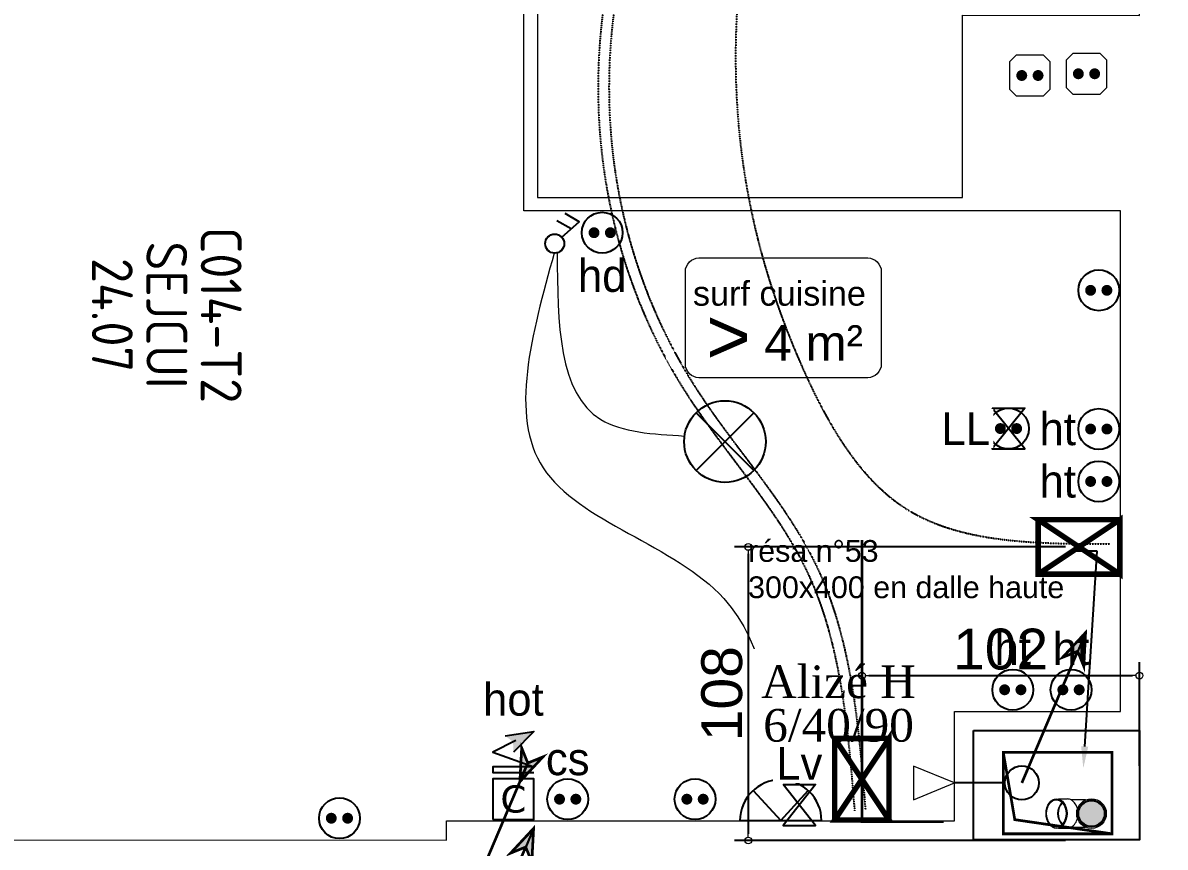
# Model space of a CAD drawing. Header units: millimetres. Extents: x 454430 to 532383, y -370512 to -310890.
# Drawn here: x 463723 to 467922, y -349450 to -346421 of the extents above; entities that cross this region are included whole.
import ezdxf
from ezdxf import colors
from ezdxf.entities.mleader import LeaderData, LeaderLine
from ezdxf.math import Vec2, Vec3

# ---------------------------------------------------------------- set-up
doc = ezdxf.new("R2010")
doc.units = ezdxf.units.MM
doc.set_wipeout_variables(frame=1)
doc.linetypes.add('prlm_ef', pattern=[0.165, 0.1, -0.065])
doc.linetypes.add('prlm_gaz', pattern=[36, 24, -3, 0, -3, 0, -3, 0, -3])
for name, color, linetype, lineweight in [('_GAZELEC-BOITE INCORPO', 36, 'Continuous', 18), ('_GAZELEC-RESERVATION', 1, 'Continuous', 18), ('_GAZELEC-RESERVATION 2', 132, 'Continuous', 18)]:
    doc.layers.add(name, color=color, linetype=linetype, lineweight=lineweight)
for name, color, linetype in [('_GAZELEC-EAU CHAUDE', 1, 'Continuous'), ('GAZ-EU FLECHE', 42, 'Continuous'), ('GAZ-FLECHE VMC', 93, 'Continuous'), ('gaz-modifications', 30, 'Continuous'), ('prlm-EAU-CHU', 42, 'Continuous'), ('prlm-EAU-EF', 161, 'Continuous'), ('prlm-EAU-EUEV', 25, 'Continuous'), ('prlm-ELEC-CFO', 201, 'Continuous'), ('prlm-GAZ', 20, 'Continuous'), ('prlm-GT', 242, 'Continuous'), ('prlm-VMC', 93, 'Continuous')]:
    doc.layers.add(name, color=color, linetype=linetype)
doc.layers.add('prlm-xpoly', color=7, linetype='Continuous', plot=False)
doc.styles.add('Arial', font='arial.ttf')
doc.styles.add('prlm-elec-cfo', font='comic.ttf', dxfattribs={"height": 12})
doc.styles.add('prlm-sejc', font='arial.ttf', dxfattribs={"height": 20})
doc.styles.add('prlm-vmc', font='pala.ttf', dxfattribs={"height": 14})
doc.styles.add('prlm-xpoly', font='isocp.shx', dxfattribs={"height": 15})
doc.styles.get("Standard").update_dxf_attribs({"font": 'arial.ttf'})
doc.dimstyles.new('200', dxfattribs={"dimtxt": 150, "dimasz": 25, "dimexe": 50, "dimexo": 50, "dimgap": 20, "dimtad": 1, "dimdec": 0, "dimlfac": 0.1, "dimdsep": 46, "dimtxsty": 'Arial', "dimblk1": 'DOTBLANK', "dimblk2": 'DOTBLANK', "dimsah": 1, "dimcen": 25, "dimclrd": 5, "dimclre": 5, "dimadec": 0, "dimazin": 0, "dimtfac": 1, "dimtdec": 0, "dimtmove": 0, "dimatfit": 3, "dimldrblk": 'DOTBLANK', "dimfxl": 50, "dimtolj": 1, "dimtzin": 0, "dimarcsym": 0})

# ---------------------------------------------------------------- blocks, each defined once
blk = doc.blocks.new('xi.LL')
at = {"color": 0, "lineweight": 5}
blk.add_wipeout([(-7.5, -7.5), (7.5, -7.5), (7.5, 7.5), (-7.5, 7.5)], dxfattribs=at).dxf.layer = 'prlm-ELEC-CFO'
at = {"layer": 'prlm-ELEC-CFO', "color": 0, "linetype": 'ByBlock', "lineweight": 5, "const_width": 2}
for points in [[(-4, 0, 1), (-2, 0, 1)], [(2, 0, 1), (4, 0, 1)]]:
    blk.add_lwpolyline(points, format="xyb", close=True, dxfattribs=at)
at = {"layer": 'prlm-ELEC-CFO', "color": 0, "linetype": 'ByBlock', "lineweight": -2}
blk.add_circle((0, 0), 7.5, dxfattribs=at)
blk = doc.blocks.new('xi.HOT')
at = {"layer": 'prlm-ELEC-CFO', "lineweight": 5}
blk.add_hatch(color=0, dxfattribs=at).paths.add_polyline_path([(-3, 6), (-0.1, 3.7), (0, 0), (7.5, 7.5)])
at = {"layer": 'prlm-ELEC-CFO', "color": 0}
for points in [[(0.95, 4.23), (-7.5, 0), (7.5, -5.5), (-7.5, -5.5), (-7.5, -7.5), (7.5, -7.5)], [(-3, 6), (7.5, 7.5), (0, 0)]]:
    blk.add_lwpolyline(points, dxfattribs=at)
blk = doc.blocks.new('xi.PCS')
at = {"color": 0, "lineweight": 5}
blk.add_wipeout([(-7.5, -7.5), (7.5, -7.5), (7.5, 7.5), (-7.5, 7.5)], dxfattribs=at).dxf.layer = 'prlm-ELEC-CFO'
at = {"layer": 'prlm-ELEC-CFO', "color": 0, "linetype": 'ByBlock', "lineweight": 5, "const_width": 2}
for points in [[(-4, 0, 1), (-2, 0, 1)], [(2, 0, 1), (4, 0, 1)]]:
    blk.add_lwpolyline(points, format="xyb", close=True, dxfattribs=at)
at = {"layer": 'prlm-ELEC-CFO', "color": 0, "linetype": 'ByBlock', "lineweight": -2}
blk.add_circle((0, 0), 7.5, dxfattribs=at)
blk = doc.blocks.new('xi.SF32')
at = {"layer": 'prlm-ELEC-CFO', "color": 0, "flags": 128}
blk.add_lwpolyline([(-7.5, -7.5), (7.5, -7.5), (7.5, 7.5), (-7.5, 7.5)], close=True, dxfattribs=at)
at = {"layer": 'prlm-ELEC-CFO', "color": 0, "linetype": 'ByBlock', "insert": (0, 0), "char_height": 10, "width": 11.36, "attachment_point": 5}
blk.add_mtext('{\\fVerdana|b0|i0|c0|p34;C}', dxfattribs=at)
blk = doc.blocks.new('xi.LV')
at = {"color": 0, "lineweight": 5}
blk.add_wipeout([(-7.5, -7.5), (7.5, -7.5), (7.5, 7.5), (-7.5, 7.5)], dxfattribs=at).dxf.layer = 'prlm-ELEC-CFO'
at = {"layer": 'prlm-ELEC-CFO', "color": 0, "linetype": 'ByBlock', "lineweight": 5, "const_width": 2}
for points in [[(-4, 0, 1), (-2, 0, 1)], [(2, 0, 1), (4, 0, 1)]]:
    blk.add_lwpolyline(points, format="xyb", close=True, dxfattribs=at)
at = {"layer": 'prlm-ELEC-CFO', "color": 0, "linetype": 'ByBlock', "lineweight": -2}
blk.add_circle((0, 0), 7.5, dxfattribs=at)
blk = doc.blocks.new('xi.PC')
at = {"color": 0, "lineweight": 5}
blk.add_wipeout([(-7.5, -7.5), (7.5, -7.5), (7.5, 7.5), (-7.5, 7.5)], dxfattribs=at).dxf.layer = 'prlm-ELEC-CFO'
at = {"layer": 'prlm-ELEC-CFO', "color": 0, "linetype": 'ByBlock', "lineweight": 5, "const_width": 2}
for points in [[(-4, 0, 1), (-2, 0, 1)], [(2, 0, 1), (4, 0, 1)]]:
    blk.add_lwpolyline(points, format="xyb", close=True, dxfattribs=at)
at = {"layer": 'prlm-ELEC-CFO', "color": 0, "linetype": 'ByBlock', "lineweight": -2}
blk.add_circle((0, 0), 7.5, dxfattribs=at)
blk = doc.blocks.new('xi.PCHT')
at = {"color": 0, "lineweight": 5}
blk.add_wipeout([(-7.5, -7.5), (7.5, -7.5), (7.5, 7.5), (-7.5, 7.5)], dxfattribs=at).dxf.layer = 'prlm-ELEC-CFO'
at = {"layer": 'prlm-ELEC-CFO', "color": 0, "linetype": 'ByBlock', "lineweight": 5, "const_width": 2}
for points in [[(-4, 0, 1), (-2, 0, 1)], [(2, 0, 1), (4, 0, 1)]]:
    blk.add_lwpolyline(points, format="xyb", close=True, dxfattribs=at)
at = {"layer": 'prlm-ELEC-CFO', "color": 0, "linetype": 'ByBlock', "lineweight": -2}
blk.add_circle((0, 0), 7.5, dxfattribs=at)
blk = doc.blocks.new('xi.PCHD')
at = {"color": 0, "lineweight": 5}
blk.add_wipeout([(-7.5, -7.5), (7.5, -7.5), (7.5, 7.5), (-7.5, 7.5)], dxfattribs=at).dxf.layer = 'prlm-ELEC-CFO'
at = {"layer": 'prlm-ELEC-CFO', "color": 0, "linetype": 'ByBlock', "lineweight": 5, "const_width": 2}
for points in [[(-4, 0, 1), (-2, 0, 1)], [(2, 0, 1), (4, 0, 1)]]:
    blk.add_lwpolyline(points, format="xyb", close=True, dxfattribs=at)
at = {"layer": 'prlm-ELEC-CFO', "color": 0, "linetype": 'ByBlock', "lineweight": -2}
blk.add_circle((0, 0), 7.5, dxfattribs=at)
blk = doc.blocks.new('xi.DA')
at = {"layer": 'prlm-ELEC-CFO', "color": 0}
for points in [[(4.05, 1.39), (-1.17, 4.34)], [(0.61, -1.67), (7.04, 4.05), (1.81, 7.01)]]:
    blk.add_lwpolyline(points, dxfattribs=at)
blk.add_circle((-2, -4), 3.5, dxfattribs=at)
blk = doc.blocks.new('xi.PTCE')
at = {"layer": 'prlm-ELEC-CFO', "color": 0}
for points in [[(-10.61, 10.61), (10.61, -10.61)], [(10.61, 10.61), (-10.61, -10.61)]]:
    blk.add_lwpolyline(points, dxfattribs=at)
at = {"layer": 'prlm-ELEC-CFO', "color": 0, "linetype": 'ByBlock'}
blk.add_circle((0, 0), 15, dxfattribs=at)
blk = doc.blocks.new('xi.ECAP')
at = {"color": 0}
blk.add_wipeout([(-15, 0), (-10.13, 11.06), (0, 15), (10.13, 11.06), (15, 0)], dxfattribs=at).dxf.layer = 'prlm-ELEC-CFO'
at = {"layer": 'prlm-ELEC-CFO', "color": 0, "linetype": 'ByBlock', "lineweight": -2, "flags": 128}
blk.add_lwpolyline([(15, 0, 1), (-15, 0)], format="xyb", close=True, dxfattribs=at)
at = {"layer": 'prlm-ELEC-CFO', "color": 0}
blk.add_lwpolyline([(-10.13, 11.06), (0, 0), (10.13, 11.06)], dxfattribs=at)
blk = doc.blocks.new('xi.4m²')
at = {"color": 0}
blk.add_wipeout([(-34.54, 20.54), (34.54, 20.54), (34.54, -20.54), (-34.54, -20.54)], dxfattribs=at).dxf.layer = 'prlm-ELEC-CFO'
at = {"layer": 'prlm-ELEC-CFO', "color": 0, "lineweight": 13}
blk.add_lwpolyline([(-31, 22), (31, 22, -0.414214), (36, 17), (36, -17, -0.414214), (31, -22), (-31, -22, -0.414214), (-36, -17), (-36, 17, -0.414214)], format="xyb", close=True, dxfattribs=at)
at = {"layer": 'prlm-ELEC-CFO', "color": 0, "attachment_point": 6, "line_spacing_factor": 0.8, "style": 'prlm-sejc'}
for s, insert, char_height in [('surf cuisine', (30.36, 8.9), 9), ('4 m²', (29.31, -9.19), 13)]:
    blk.add_mtext(s, dxfattribs=dict(at, insert=insert, char_height=char_height))
at = {"layer": 'prlm-ELEC-CFO', "color": 0, "style": 'prlm-sejc', "flags": 8}
blk.add_attdef('?', (-28.3, -16.79), '', height=20, dxfattribs=at)
blk = doc.blocks.new('xi.PCGTL')
at = {"layer": 'prlm-ELEC-CFO', "color": 0, "lineweight": 0}
blk.add_lwpolyline([(-7.5, -5), (-5, -7.5), (5, -7.5), (7.5, -5), (7.5, 5), (5, 7.5), (-5, 7.5), (-7.5, 5)], close=True, dxfattribs=at)
at = {"layer": 'prlm-ELEC-CFO', "color": 0, "linetype": 'ByBlock', "lineweight": 5, "const_width": 2}
for points in [[(-4, 0, 1), (-2, 0, 1)], [(2, 0, 1), (4, 0, 1)]]:
    blk.add_lwpolyline(points, format="xyb", close=True, dxfattribs=at)
blk = doc.blocks.new('xi.eu')
at = {"layer": 'prlm-EAU-EUEV', "linetype": 'ByBlock', "lineweight": -2}
h = blk.add_hatch(color=0, dxfattribs=at)
edge = h.paths.add_edge_path()
edge.add_arc((0, 0), 5, 0, 360)
at = {"layer": 'prlm-EAU-EUEV', "color": 0, "linetype": 'ByBlock', "lineweight": 5}
blk.add_circle((0, 0), 5, dxfattribs=at)
blk = doc.blocks.new('xi.cee1')
at = {"layer": 'prlm-EAU-CHU', "color": 0, "lineweight": 13}
for p, q in [((7.43, 5), (2.17, 5)), ((12.09, 5.34), (8.77, 5.34)), ((2.17, -5), (7.43, -5)), ((8.77, -5.34), (12.09, -5.34))]:
    blk.add_line(p, q, dxfattribs=at)
for radius in [5.45, 4.69]:
    blk.add_circle((0, 0), radius, dxfattribs=at)
for centre, radius, start, end in [((10.09, 0.78), 4.99, 122.4397, 169.5051), ((8.79, 2.49), 2.86, 90.508, 118.9381), ((6.35, 0), 5.87, 317.8112, 42.1667), ((6.14, 0), 6.3, 318.9248, 41.0752), ((10.09, -0.78), 4.99, 190.4949, 237.5603), ((8.79, -2.49), 2.86, 241.0619, 269.492)]:
    blk.add_arc(centre, radius, start, end, dxfattribs=at)
for centre, major_axis, ratio in [((12.84, 0), (0, -5.44), 0.708306), ((12.94, 0), (0, -5.05), 0.707331)]:
    blk.add_ellipse(centre, major_axis=major_axis, ratio=ratio, dxfattribs=at)
blk = doc.blocks.new('xi.be')
at = {"layer": 'prlm-VMC', "color": 0, "linetype": 'ByBlock', "lineweight": 5, "flags": 128}
blk.add_lwpolyline([(-6.17, -15), (6.17, -15), (0, 0)], close=True, dxfattribs=at)
at = {"layer": 'prlm-VMC', "color": 0, "linetype": 'ByBlock', "lineweight": 5}
blk.add_solid([(0, -1), (5.17, -14), (-5.17, -14), (0, -1)], dxfattribs=at)
blk = doc.blocks.new('xi.LLrob')
at = {"layer": 'prlm-EAU-EF', "color": 0}
blk.add_lwpolyline([(-6, 7.5), (6, 7.5), (-6, -7.5), (6, -7.5)], close=True, dxfattribs=at)
blk = doc.blocks.new('xi.LVrob')
at = {"layer": 'prlm-EAU-EF', "color": 0}
blk.add_lwpolyline([(-6, 7.5), (6, 7.5), (-6, -7.5), (6, -7.5)], close=True, dxfattribs=at)
blk = doc.blocks.new('FLECHE2')
h = blk.add_hatch(color=256)
h.dxf.hatch_style = 1
h.paths.add_polyline_path([(496271.9, -370023.3), (496278.4, -369899.2), (496300.9, -369954.8), (496356.5, -369932.3)])
at = {"const_width": 10}
for points in [[(496066.7, -370507.2), (496300.9, -369954.8), (496356.5, -369932.3), (496271.9, -370023.3), (496300.9, -369954.8), (496278.4, -369899.2), (496271.9, -370023.3), (496356.5, -369932.3), (496300.9, -369954.8), (496278.4, -369899.2), (496271.9, -370023.3)], [(496271.9, -370023.3), (496278.4, -369899.2), (496300.9, -369954.8), (496356.5, -369932.3), (496271.9, -370023.3)]]:
    blk.add_lwpolyline(points, dxfattribs=at)
blk = doc.blocks.new('FLECHE1')
h = blk.add_hatch(color=256)
h.dxf.hatch_style = 1
h.paths.add_polyline_path([(495907.1, -370439.6), (495913.6, -370315.5), (495936.1, -370371.1), (495991.7, -370348.6)])
for p, q in [((495907.1, -370439.6), (496141.3, -369887.2)), ((495913.6, -370315.5), (495907.1, -370439.6)), ((495913.6, -370315.5), (495907.1, -370439.6)), ((495936.1, -370371.1), (495913.6, -370315.5)), ((495936.1, -370371.1), (495913.6, -370315.5)), ((495991.7, -370348.6), (495907.1, -370439.6)), ((495907.1, -370439.6), (495991.7, -370348.6)), ((495907.1, -370439.6), (495936.1, -370371.1)), ((495936.1, -370371.1), (495991.7, -370348.6)), ((495991.7, -370348.6), (495936.1, -370371.1))]:
    blk.add_line(p, q)
at = {"const_width": 10}
for points in [[(495936.1, -370371.1), (496141.3, -369887.2)], [(495907.1, -370439.6), (495913.6, -370315.5), (495936.1, -370371.1), (495991.7, -370348.6), (495907.1, -370439.6)]]:
    blk.add_lwpolyline(points, dxfattribs=at)
blk = doc.blocks.new('_DOTBLANK')
at = {"color": 0, "linetype": 'ByBlock'}
blk.add_line((-0.5, 0), (-1, 0), dxfattribs=at)
blk.add_circle((0, 0), 0.5, dxfattribs=at)
blk = doc.blocks.new('*D220')
at = {"layer": '_GAZELEC-BOITE INCORPO', "color": 5, "lineweight": -2, "transparency": 16777216}
for p, q in [((466806.9, -349150.8), (466806.9, -348769.9)), ((467827, -349150.8), (467827, -348769.9)), ((466831.9, -348819.9), (467802, -348819.9))]:
    blk.add_line(p, q, dxfattribs=at)
at = {"layer": '_GAZELEC-BOITE INCORPO', "color": 5, "lineweight": -2, "transparency": 16777216, "xscale": 25, "yscale": 25, "zscale": 25, "rotation": 180}
blk.add_blockref('_DOTBLANK', (466806.9, -348819.9), dxfattribs=at)
at = {"layer": '_GAZELEC-BOITE INCORPO', "color": 5, "lineweight": -2, "transparency": 16777216, "xscale": 25, "yscale": 25, "zscale": 25}
blk.add_blockref('_DOTBLANK', (467827, -348819.9), dxfattribs=at)
at = {"layer": '_GAZELEC-BOITE INCORPO', "color": 0, "transparency": 16777216, "insert": (467316.9, -348723.3), "char_height": 150, "attachment_point": 5, "style": 'Arial'}
blk.add_mtext('\\A1;102', dxfattribs=at)
blk = doc.blocks.new('*D221')
at = {"layer": '_GAZELEC-BOITE INCORPO', "color": 5, "lineweight": -2, "transparency": 16777216}
for p, q in [((467554.9, -348346.8), (466339.3, -348346.8)), ((466389.3, -348371.8), (466389.3, -349400.8)), ((467555, -349425.8), (466339.3, -349425.8))]:
    blk.add_line(p, q, dxfattribs=at)
at = {"layer": '_GAZELEC-BOITE INCORPO', "color": 5, "lineweight": -2, "transparency": 16777216, "xscale": 25, "yscale": 25, "zscale": 25}
for p, rotation in [((466389.3, -348346.8), 90), ((466389.3, -349425.8), 270)]:
    blk.add_blockref('_DOTBLANK', p, dxfattribs=dict(at, rotation=rotation))
at = {"layer": '_GAZELEC-BOITE INCORPO', "color": 0, "transparency": 16777216, "insert": (466292.7, -348886.3), "char_height": 150, "attachment_point": 5, "rotation": 90, "style": 'Arial'}
blk.add_mtext('\\A1;108', dxfattribs=at)

msp = doc.modelspace()

# ---------------------------------------------------------------- linework, layer by layer
at = {"layer": '_GAZELEC-BOITE INCORPO', "const_width": 20}
msp.add_lwpolyline([(467554.9, -348246.8), (467454.9, -348246.8), (467454.9, -348446.8), (467754.9, -348446.8), (467754.9, -348246.8), (467454.9, -348246.9), (467754.9, -348446.8), (467754.9, -348246.8), (467454.9, -348446.8)], dxfattribs=at)
at = {"layer": '_GAZELEC-RESERVATION 2', "const_width": 10}
msp.add_lwpolyline([(467726.5, -349401.3), (467326.5, -349401.3), (467326.5, -349101.3), (467726.5, -349101.3), (467726.5, -349401.3), (467368.8, -349349.2), (467326.5, -349101.3)], dxfattribs=at)
at = {"layer": 'prlm-ELEC-CFO', "lineweight": 13}
msp.add_spline([(465429.9, -345362.4), (464521.3, -345541.5), (463380.6, -346820.2)], degree=3, dxfattribs=at)
at = {"layer": 'prlm-GAZ', "linetype": 'prlm_gaz', "ltscale": 0.8}
msp.add_spline([(469814.6, -349273.1), (469625, -349273.1), (469486.2, -349280.3), (469105.1, -349346.7), (468809.6, -349495.8), (468654.8, -349867.9), (468582.7, -350446.7), (468582.7, -351160.1), (468532.1, -351450.7), (467944.5, -352561.7), (467535.7, -353305.7), (467346.3, -354122.4), (467330, -354686.2)], degree=3, dxfattribs=at)
at = {"layer": 'prlm-GT', "ltscale": 50}
msp.add_lwpolyline([(467216.9, -349022.1), (467827, -349021.9), (467827, -349423.6), (467216.9, -349423.8)], close=True, dxfattribs=at)
at = {"layer": 'prlm-VMC'}
msp.add_lwpolyline([(467332.3, -349214.2), (467146.9, -349214.2)], dxfattribs=at)
msp.add_circle((467394.8, -349214.2), 62.5, dxfattribs=at)
at = {"layer": 'prlm-xpoly', "lineweight": 0}
for points in [[(465614.3, -347062.1), (467176.4, -347062.2), (467176.4, -346392.2), (467827.4, -346393.2), (467827, -345092.2), (465614.3, -345092.2)], [(460981.6, -349423.6), (465279.7, -349424), (465279.7, -349354), (467146.9, -349354), (467146.9, -348951.9), (467757.5, -348951.9), (467757.5, -347112.1), (465564.3, -347112.1), (465564.3, -345142.2), (462302, -345142.2), (462302, -345292.2), (460981.6, -345292.2)]]:
    msp.add_lwpolyline(points, close=True, dxfattribs=at)

# ---------------------------------------------------------------- block references
at = {"layer": 'GAZ-FLECHE VMC', "rotation": 180}
msp.add_blockref('FLECHE1', (961507.4, -719820.9), dxfattribs=at)
at = {"layer": 'prlm-EAU-CHU', "ltscale": 50, "xscale": 10, "yscale": 10, "zscale": 10, "rotation": 180.0000000000017}
msp.add_blockref('xi.cee1', (467650.8, -349326.7), dxfattribs=at)
at = {"layer": 'prlm-EAU-EUEV', "xscale": 10, "yscale": 10, "zscale": 10}
msp.add_blockref('xi.eu', (467650.8, -349326.7), dxfattribs=at)
at = {"layer": 'prlm-ELEC-CFO', "xscale": 10, "yscale": 10, "zscale": 10}
for name, p in [('xi.PCGTL', (467424.5, -346614.3)), ('xi.PCGTL', (467632.5, -346607.9)), ('xi.PTCE', (466303.7, -347959.7)), ('xi.HOT', (465526, -349100.6)), ('xi.SF32', (465526, -349274))]:
    msp.add_blockref(name, p, dxfattribs=at)
at = {"layer": 'prlm-VMC', "xscale": 10, "yscale": 10, "zscale": 10, "rotation": 269.9999933326401}
msp.add_blockref('xi.be', (467146.9, -349214.2), dxfattribs=at)

# ---------------------------------------------------------------- texts
at = {"layer": 'prlm-xpoly', "lineweight": 20, "insert": (464252, -347494.8), "char_height": 150, "attachment_point": 5, "rotation": 270, "line_spacing_factor": 0.8, "style": 'prlm-xpoly'}
msp.add_mtext('C014-T2\\PSEJCUI\\P24.07', dxfattribs=at)

# ---------------------------------------------------------------- leaders
at = {"layer": 'gaz-modifications'}
ml = msp.add_multileader_mtext('Standard', dxfattribs=at)
ml.set_content('trappe de visite\\Pcondensats 3CEP\\P30x30 A.inf:1.70m', color=256)
ml.set_leader_properties()
ml.build(insert=Vec2(0, 0))
ml.multileader.update_dxf_attribs({"arrow_head_size": 60})
ctx = ml.context
ctx.base_point, ctx.char_height, ctx.arrow_head_size, ctx.plane_origin = Vec3(468548.2, -345874.4), 80, 60, Vec3(467235.6, -345132.6)
notes = []
notes.append((ctx, [(1, (1, 1, 0), (468540.2, -345874.4), (1, 0), 8, [(0, [(467596.9, -345127.2)], 0, [])])]))
ctx.mtext.insert, ctx.mtext.flow_direction = Vec3(468550.2, -345833.7), 5
for ctx, leaders in notes:
    for number, flags, end, landing, length, lines in leaders:
        leader = LeaderData()
        leader.index, (leader.has_last_leader_line, leader.has_dogleg_vector, leader.attachment_direction) = number, flags
        leader.last_leader_point, leader.dogleg_vector, leader.dogleg_length = Vec3(end), Vec3(landing), length
        for number, points, colour, breaks in lines:
            line = LeaderLine()
            line.index, line.vertices, line.color, line.breaks = number, Vec3.list(points), colors.encode_raw_color(colour), breaks
            leader.lines.append(line)
        ctx.leaders.append(leader)

# ---------------------------------------------------------------- next in the draw order: block references
at = {"layer": 'prlm-ELEC-CFO', "xscale": 10, "yscale": 10, "zscale": 10}
for name, p in [('xi.PC', (467677.5, -347403.8)), ('xi.LV', (466193.7, -349274)), ('xi.PC', (464886.8, -349344))]:
    msp.add_blockref(name, p, dxfattribs=at)

# ---------------------------------------------------------------- next in the draw order: texts
at = {"layer": 'prlm-ELEC-CFO', "lineweight": 20, "char_height": 120, "attachment_point": 5, "line_spacing_factor": 0.8, "style": 'prlm-elec-cfo', "bg_fill": 3, "box_fill_scale": 1.1, "bg_fill_color": 256, "bg_fill_transparency": 0}
for s, insert in [('hd', (465852.5, -347350.4)), ('LL', (467188.4, -347911.9)), ('ht', (467526.8, -347913.7)), ('ht', (467526.8, -348106.3)), ('ht', (467361.4, -348721.1)), ('ht', (467575.5, -348721.1)), ('hot', (465526, -348907.8)), ('cs', (465725.7, -349126.6)), ('Lv', (466577, -349142.3))]:
    msp.add_mtext(s, dxfattribs=dict(at, insert=insert))

# ---------------------------------------------------------------- next in the draw order: block references
at = {"layer": 'prlm-ELEC-CFO', "xscale": 10, "yscale": 10, "zscale": 10}
for name, p in [('xi.PCHD', (465852.5, -347192.1)), ('xi.LL', (467345.8, -347911.9)), ('xi.PCHT', (467677.5, -347913.7)), ('xi.PCHT', (467677.5, -348106.3)), ('xi.PCHT', (467361.4, -348871.9)), ('xi.PCHT', (467575.5, -348871.9)), ('xi.PCS', (465725.7, -349274))]:
    msp.add_blockref(name, p, dxfattribs=at)

# ---------------------------------------------------------------- next in the draw order: linework, layer by layer
at = {"layer": 'prlm-ELEC-CFO', "lineweight": 13}
for points in [[(465676, -347267), (465635.4, -348056.1), (466299.7, -348536.8), (466502.2, -349202.8)], [(465686.7, -347265.9), (465847.3, -347878.7), (466155.1, -347939.2)]]:
    msp.add_spline(points, degree=3, dxfattribs=at)

# ---------------------------------------------------------------- next in the draw order: block references
at = {"layer": 'GAZ-EU FLECHE'}
msp.add_blockref('FLECHE2', (-30721.9, 20813.7), dxfattribs=at)
at = {"layer": 'GAZ-FLECHE VMC', "rotation": 180}
msp.add_blockref('FLECHE1', (963536.1, -719101.4), dxfattribs=at)
at = {"layer": 'prlm-EAU-EF', "xscale": 10, "yscale": 10, "zscale": 10}
msp.add_blockref('xi.LLrob', (467345.8, -347911.9), dxfattribs=at)
at = {"layer": 'prlm-ELEC-CFO', "xscale": 10, "yscale": 10, "zscale": 10}
msp.add_blockref('xi.DA', (465697.8, -347192.1), dxfattribs=at)

# ---------------------------------------------------------------- next in the draw order: block references
msp.add_blockref('xi.4m²', (466518.2, -347504.9), dxfattribs=at).add_auto_attribs({'?': '>'})
msp.add_blockref('xi.ECAP', (466508.5, -349352.6), dxfattribs=at)

# ---------------------------------------------------------------- next in the draw order: texts
at = {"layer": 'prlm-EAU-EF', "lineweight": 20, "insert": (467188.4, -347911.9), "char_height": 120, "attachment_point": 5, "line_spacing_factor": 0.8, "style": 'prlm-elec-cfo', "bg_fill": 3, "box_fill_scale": 1.1, "bg_fill_color": 256, "bg_fill_transparency": 0}
msp.add_mtext('LL', dxfattribs=at)

# ---------------------------------------------------------------- next in the draw order: linework, layer by layer
at = {"layer": 'prlm-EAU-EF', "linetype": 'prlm_ef'}
for points in [[(469568.7, -337898.6), (469361.2, -337895.5), (469055.8, -338015.6), (468911.4, -338131.5), (468804.6, -338388.4), (468733, -338642.6), (468638, -339350.8), (468631, -339412.7), (468601.4, -340463.8), (468601.4, -341732.8), (468601.4, -344195.6), (468601.4, -346880), (468571.9, -349029.9), (468571.9, -349821.5), (468571.9, -349918.7), (468539.4, -350247.5), (468539.4, -350770.1), (468539.4, -350987.5), (468500.3, -351368.3), (467926.5, -352511), (467628.1, -353007.7), (467369.5, -353685.1), (467297, -354639.7)], [(467164.3, -344937.8), (466915.3, -344993.5), (466418.4, -345852.8), (466586.7, -347684.1), (466953.6, -348196.1), (467718.7, -348336.1)]]:
    msp.add_spline(points, degree=3, dxfattribs=at)
at = {"layer": 'prlm-GAZ', "linetype": 'prlm_gaz', "ltscale": 0.8}
for points in [[(469815.5, -349257.1), (469529.9, -349219.4), (468819.8, -348628.3), (468679.6, -348220.2), (468555.6, -347088.3), (467916.9, -345914.5), (467497.9, -345719.7), (467171.7, -345212.3), (467185.3, -344950.2)], [(469771.7, -349291.6), (469559.1, -349291.6), (469341.2, -349317.3), (469080.1, -349391.2), (468929.7, -349497), (468828.4, -349637), (468745.8, -349969.7), (468712.8, -350271.3), (468687.7, -350766.4), (468687.7, -352199.7), (468602.5, -357573.6), (468602.5, -359436.9), (468574.1, -360768.2), (467756.4, -362073.2), (467141.6, -362469.9), (466346.1, -363265.3), (466095.5, -363879.3), (466139.8, -364772.4), (466239.1, -365040.1), (466340.8, -365193.6), (467196.1, -365551.3), (467208.3, -365551.3)]]:
    msp.add_spline(points, degree=3, dxfattribs=at)

# ---------------------------------------------------------------- next in the draw order: block references
at = {"layer": 'prlm-EAU-EF', "xscale": 10, "yscale": 10, "zscale": 10}
msp.add_blockref('xi.LVrob', (466577, -349295.2), dxfattribs=at)

# ---------------------------------------------------------------- next in the draw order: texts
at = {"layer": 'prlm-EAU-EF', "lineweight": 20, "insert": (466577, -349142.3), "char_height": 120, "attachment_point": 5, "line_spacing_factor": 0.8, "style": 'prlm-elec-cfo', "bg_fill": 3, "box_fill_scale": 1.1, "bg_fill_color": 256, "bg_fill_transparency": 0}
msp.add_mtext('Lv', dxfattribs=at)

# ---------------------------------------------------------------- next in the draw order: texts
at = {"layer": 'prlm-VMC', "ltscale": 25, "insert": (466721.1, -348923.3), "char_height": 120, "width": 586.147, "attachment_point": 5, "line_spacing_factor": 0.8, "style": 'prlm-vmc', "bg_fill": 2}
msp.add_mtext('Alizé H 6/40/90', dxfattribs=at)

# ---------------------------------------------------------------- next in the draw order: linework, layer by layer
at = {"const_width": 10}
msp.add_lwpolyline([(467106.9, -349356.3), (466806.9, -349356.3), (466806.9, -348321.7)], dxfattribs=at)
at = {"layer": '_GAZELEC-BOITE INCORPO', "const_width": 20}
msp.add_lwpolyline([(466906.9, -349150.7), (466906.9, -349050.7), (466706.9, -349050.8), (466706.9, -349350.8), (466906.9, -349350.7), (466906.8, -349050.7), (466706.9, -349350.8), (466906.9, -349350.7), (466706.9, -349050.8)], dxfattribs=at)
at = {"layer": '_GAZELEC-EAU CHAUDE', "linetype": 'prlm_ef'}
msp.add_open_spline([(467156.1, -344911.1), (467131.2, -344911.3), (467106.6, -344911.5), (467058, -344912.9), (467034.1, -344914.1), (467001.5, -344916.9), (466992.3, -344917.8), (466964.5, -344921.1), (466945.9, -344924.1), (466889, -344935.3), (466851.3, -344945.8), (466777.4, -344972.4), (466741.2, -344988.4), (466670.5, -345025.5), (466636, -345046.6), (466568.8, -345093.2), (466536.1, -345118.8), (466472.5, -345174.1), (466441.7, -345203.8), (466366.6, -345283.1), (466323.7, -345335), (466243.1, -345445.2), (466205.5, -345503.5), (466135.9, -345624.4), (466104, -345687), (466062.5, -345778.7), (466050.5, -345806.9), (466029, -345860.2), (466019.4, -345885.3), (466001.2, -345935.5), (465992.5, -345960.7), (465968, -346036.5), (465953.6, -346087.2), (465916, -346239.7), (465898.5, -346341.8), (465863.6, -346689), (465881.4, -346932.7), (465949.5, -347206.5), (465961.4, -347248.6), (466001.1, -347373.4), (466032.8, -347454.7), (466081, -347557.4), (466092.8, -347581.2), (466129.4, -347651.8), (466155.7, -347697.9), (466189.7, -347752.2), (466195.6, -347761.5), (466207.7, -347780), (466213.7, -347789.2), (466232.2, -347816.7), (466244.8, -347834.9), (466283.3, -347889.3), (466309.8, -347925.2), (466363.5, -347996.9), (466390.7, -348032.7), (466444.4, -348104.7), (466471, -348141), (466522.4, -348214.6), (466547.2, -348251.9), (466593.8, -348328.3), (466615.6, -348367.4), (466638.8, -348414.9), (466642.2, -348422.1), (466648.9, -348436.6), (466652.2, -348443.9), (466661.9, -348465.9), (466668.1, -348480.6), (466685.7, -348525.2), (466696.4, -348555.3), (466723.7, -348640.6), (466738.2, -348696.5), (466762.5, -348810), (466772.4, -348867.5), (466788.9, -348983.6), (466795.6, -349042.2), (466807.2, -349159.7), (466812.2, -349218.7), (466818, -349289.6), (466818.9, -349301.5), (466819.9, -349313.5)], degree=3, knots=[0, 0, 0, 0, 74.065134, 74.065134, 148.130269, 148.130269, 177.470365, 177.470365, 237.872609, 237.872609, 364.491326, 364.491326, 491.110042, 491.110042, 617.728759, 617.728759, 744.347475, 744.347475, 870.966192, 870.966192, 1063.753878, 1063.753878, 1256.541563, 1256.541563, 1449.329249, 1449.329249, 1533.826191, 1533.826191, 1608.233276, 1608.233276, 1682.640361, 1682.640361, 1831.45453, 1831.45453, 2129.082869, 2129.082869, 2845.993923, 2845.993923, 2977.79971, 2977.79971, 3241.411285, 3241.411285, 3321.76968, 3321.76968, 3482.486471, 3482.486471, 3515.771244, 3515.771244, 3549.056018, 3549.056018, 3615.625565, 3615.625565, 3748.764658, 3748.764658, 3881.903752, 3881.903752, 4015.042846, 4015.042846, 4148.181939, 4148.181939, 4281.321033, 4281.321033, 4305.116709, 4305.116709, 4328.912385, 4328.912385, 4376.503737, 4376.503737, 4471.686442, 4471.686442, 4642.925665, 4642.925665, 4814.164888, 4814.164888, 4985.404111, 4985.404111, 5156.643333, 5156.643333, 5191.4914, 5191.4914, 5191.4914, 5191.4914], dxfattribs=at)
at = {"layer": 'prlm-EAU-EF', "linetype": 'prlm_ef'}
for points in [[(469569.1, -337923.8), (469359.1, -337923.8), (469102.2, -338022.5), (468975.8, -338111.9), (468879.4, -338292.6), (468775.2, -338623.3), (468693.9, -339307.3), (468659.3, -339692.3), (468659.3, -340125.7), (468659.3, -341243.5), (468659.3, -343906.6), (468635.9, -346330.3), (468655.1, -347591), (468655.1, -349506.5), (468690.1, -349958.3), (468671.5, -350288.4), (468643.5, -350669.4), (468643.5, -350927), (468643.5, -351938.8), (468582, -353897.9), (468532.4, -355117.8), (468497.9, -356209.2), (468497.9, -358069.4), (468497.9, -359957.6), (468497.9, -360088.5), (468497.9, -360443.6), (468377.2, -361121.4), (468229.4, -361474.3), (467715.5, -362036.1), (467246.5, -362337.3), (466978.9, -362508.7), (466817.4, -362645.3), (466517.2, -362979.7), (466219.3, -363420.2), (466033.9, -363964.4), (466033.9, -364366.9), (466148.6, -364880.8), (466335.7, -365201.5), (466898.3, -365503.9), (467193, -365526.6)], [(467155.7, -344871.1), (466978.5, -344879.2), (465979.5, -345878.2), (466157.5, -347776.1), (466603.2, -348433.3), (466780, -349316.7)]]:
    msp.add_spline(points, degree=3, dxfattribs=at)

# ---------------------------------------------------------------- next in the draw order: dimensions: what is measured, and where the dimension line sits
at = {"layer": '_GAZELEC-BOITE INCORPO'}
dim = msp.add_linear_dim(base=(466389.3, -349425.8), p1=(467604.9, -348346.8), p2=(467605, -349425.8), angle=90, dimstyle='200', dxfattribs=at)
dim.commit()
dim.dimension.update_dxf_attribs({"geometry": '*D221', "text_midpoint": (466292.7, -348886.3)})
dim = msp.add_linear_dim(base=(467827, -348819.9), p1=(466806.9, -349200.8), p2=(467827, -349200.8), dimstyle='200', dxfattribs=at)
dim.commit()
dim.dimension.update_dxf_attribs({"geometry": '*D220', "text_midpoint": (467316.9, -348723.3)})

# ---------------------------------------------------------------- next in the draw order: leaders
at = {"layer": '_GAZELEC-RESERVATION', "color": 6}
ml = msp.add_multileader_mtext('Standard', dxfattribs=at)
ml.set_content('résa n°53\\P300x400 en dalle haute', color=6)
ml.set_leader_properties()
ml.build(insert=Vec2(0, 0))
ml.multileader.update_dxf_attribs({"has_text_frame": 1, "arrow_head_size": 80, "scale": 20})
ctx = ml.context
ctx.base_point, ctx.scale, ctx.char_height, ctx.arrow_head_size, ctx.landing_gap_size, ctx.plane_origin = Vec3(466348.7, -348362.4), 20, 80, 80, 40, Vec3(460797, -348164)
notes = []
notes.append((ctx, [(0, (1, 1, 0), (467671.3, -348362.4), (-1, 0), 89.8, [(0, [(467620.7, -349159.8)], 0, [])])]))
ctx.mtext.insert, ctx.mtext.width, ctx.mtext.flow_direction = Vec3(466388.7, -348321.7), 1568.85, 5
for ctx, leaders in notes:
    for number, flags, end, landing, length, lines in leaders:
        leader = LeaderData()
        leader.index, (leader.has_last_leader_line, leader.has_dogleg_vector, leader.attachment_direction) = number, flags
        leader.last_leader_point, leader.dogleg_vector, leader.dogleg_length = Vec3(end), Vec3(landing), length
        for number, points, colour, breaks in lines:
            line = LeaderLine()
            line.index, line.vertices, line.color, line.breaks = number, Vec3.list(points), colors.encode_raw_color(colour), breaks
            leader.lines.append(line)
        ctx.leaders.append(leader)

doc.saveas('drawing.dxf')
